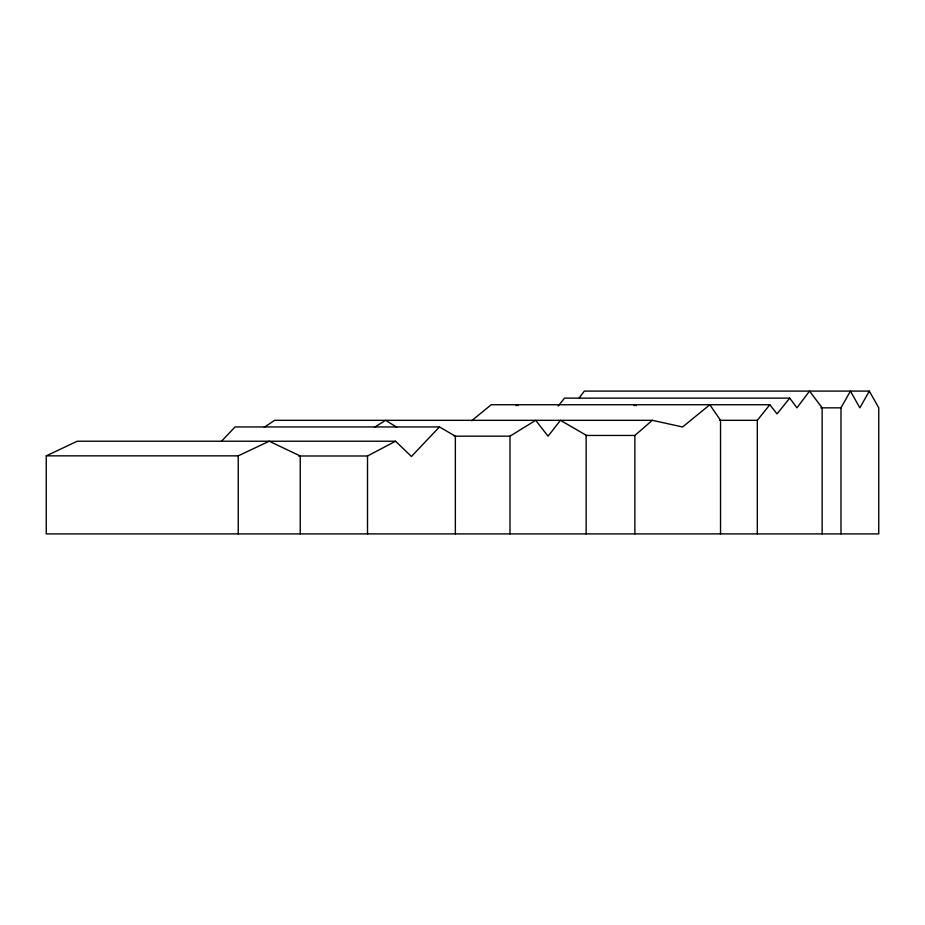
<?xml version="1.0" encoding="UTF-8"?>
<svg xmlns="http://www.w3.org/2000/svg" width="925" height="925" viewBox="0 0 925 925"><rect width="100%" height="100%" fill="white"/><g stroke="black" fill="none" stroke-linecap="round" stroke-linejoin="round"><path stroke-width="1.39" d="M840.987 533.898L840.987 407.844L850.433 391.102L859.868 407.844L869.315 391.102L584.334 391.102L579.293 397.796M757.309 533.898L757.309 420.32L769.82 404.734L777.035 413.891L789.719 398.132L796.945 407.844L809.537 391.102L822.14 407.844L822.14 533.898M558.18 406.017L564.516 398.132L789.719 398.132M221.537 441.202L235.054 426.945L439.444 426.945L455.366 436.172L455.366 533.898M439.444 426.945L411.44 456.476L395.518 441.225L77.261 441.225L46.25 455.852L46.25 533.898L878.75 533.898L878.75 407.844L869.315 391.102M516.081 405.705L517.017 404.734L517.965 405.705M634.087 405.705L635.14 404.734L636.192 405.705M585.779 435.455L634.874 435.455L652.345 420.32L682.604 426.98L709.833 404.734L720.529 420.32L720.529 533.898M471.634 420.748L491.233 404.734L769.82 404.734M264.272 427.257L274.609 420.32L652.345 420.32M374.452 427.257L385.632 420.32L396.813 427.257M454.14 436.172L509.999 436.172L535.679 420.32L548.074 436.172L560.457 420.32L586.138 435.212L586.138 533.898M298.602 455.99L367.514 455.99L395.518 441.225M46.25 455.852L238.234 455.852L269.233 441.225L300.243 455.99L300.243 533.898M820.776 407.844L840.987 407.844M719.766 420.32L757.309 420.32M634.874 435.455L634.874 533.898M509.999 436.172L509.999 533.898M367.514 455.99L367.514 533.898M238.234 455.852L238.234 533.898"/></g></svg>
